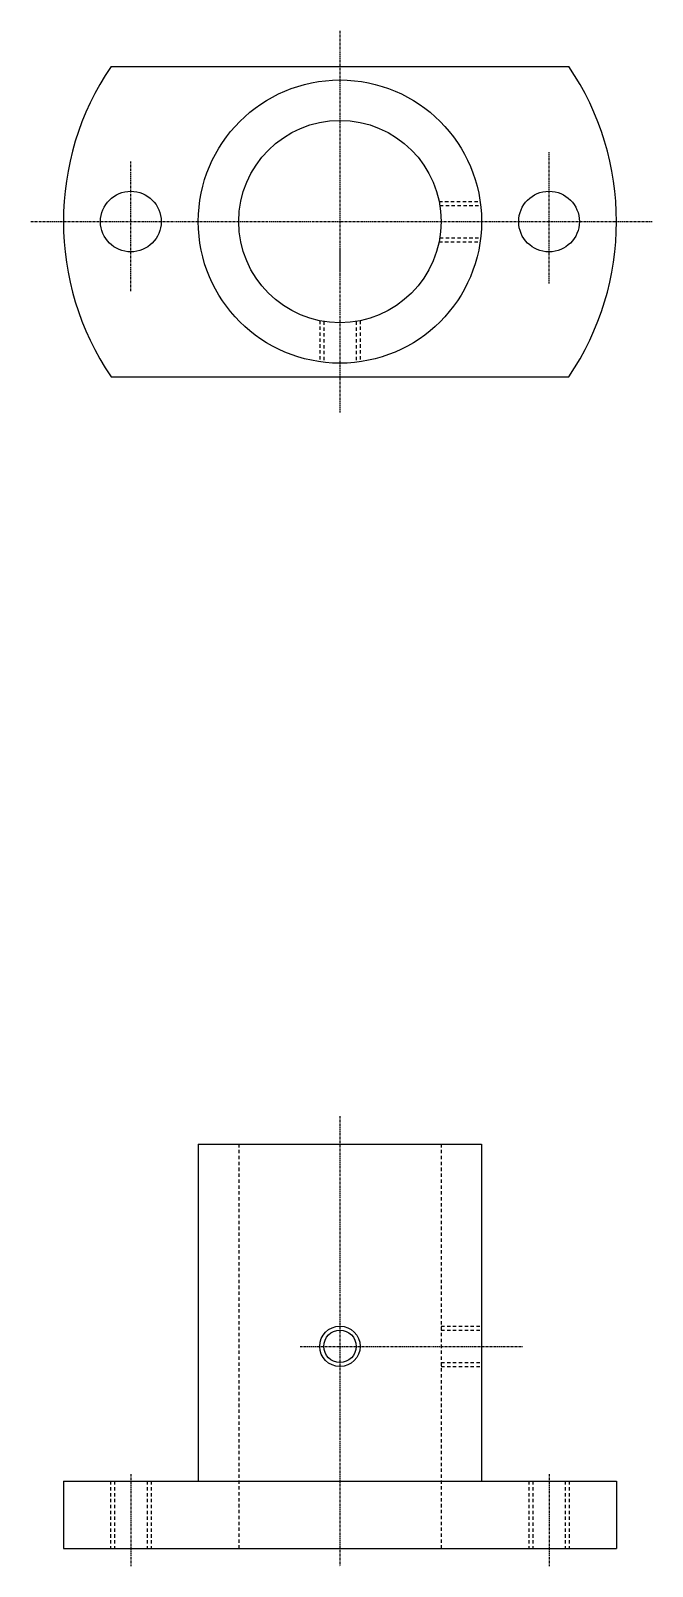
# Model space of a CAD drawing. Extents: x 21 to 347, y 20 to 353.
# Drawn here: x 254.5 to 346.6, y 125 to 352.7 of the extents above; entities outside this region: 2.
import ezdxf

# ---------------------------------------------------------------- set-up
doc = ezdxf.new("R2010")
doc.units = 0
doc.header["$LTSCALE"] = 0.25
doc.linetypes.add('CENTER', pattern=[2, 1.25, -0.25, 0.25, -0.25])
doc.linetypes.add('DASHED', pattern=[3.5, 2, -1.5])
doc.layers.get('0').update_dxf_attribs({"linetype": 'CONTINUOUS'})
doc.layers.add('CENTER', color=1, linetype='CENTER')

msp = doc.modelspace()

# ---------------------------------------------------------------- linework, layer by layer
at = {"color": 7, "linetype": 'CONTINUOUS'}
for p, q in [((266.36, 347.44), (334.25, 347.44)), ((266.36, 301.44), (334.25, 301.44)), ((279.3, 187.64), (279.3, 137.64)), ((321.3, 187.64), (321.3, 137.64)), ((259.3, 137.64), (259.3, 127.64)), ((341.3, 137.64), (341.3, 127.64))]:
    msp.add_line(p, q, dxfattribs=at)
at = {"color": 3, "linetype": 'DASHED'}
for p, q in [((315, 327.44), (321.09, 327.44)), ((315.11, 326.84), (321.17, 326.84)), ((315, 321.44), (321.09, 321.44)), ((315.11, 322.04), (321.17, 322.04)), ((297.3, 309.74), (297.3, 303.65)), ((303.3, 309.74), (303.3, 303.65)), ((297.9, 309.63), (297.9, 303.58)), ((302.7, 309.63), (302.7, 303.58)), ((285.3, 187.64), (285.3, 127.64)), ((315.3, 187.64), (315.3, 127.64)), ((315.3, 160.64), (321.3, 160.64)), ((315.3, 160.04), (321.3, 160.04)), ((315.3, 155.24), (321.3, 155.24)), ((315.3, 154.64), (321.3, 154.64)), ((266.3, 137.64), (266.3, 127.64)), ((266.9, 137.64), (266.9, 127.64)), ((271.7, 137.64), (271.7, 127.64)), ((272.3, 137.64), (272.3, 127.64)), ((328.3, 137.64), (328.3, 127.64)), ((328.9, 137.64), (328.9, 127.64)), ((333.7, 137.64), (333.7, 127.64)), ((334.3, 137.64), (334.3, 127.64))]:
    msp.add_line(p, q, dxfattribs=at)
for p, q in [((279.3, 187.64), (321.3, 187.64)), ((259.3, 137.64), (341.3, 137.64)), ((259.3, 127.64), (341.3, 127.64)), ((279.8, 127.64), (279.8, 127.64)), ((300.3, 127.64), (300.3, 127.64))]:
    msp.add_line(p, q)
for centre, radius in [((300.3, 324.44), 21), ((300.3, 324.44), 15), ((269.3, 324.44), 4.5), ((331.3, 324.44), 4.5), ((300.3, 157.64), 2.4)]:
    msp.add_circle(centre, radius)
at = {"color": 3}
msp.add_circle((300.3, 157.64), 3, dxfattribs=at)
for start, end in [(145.8767, 214.1233), (325.8767, 34.1233)]:
    msp.add_arc((300.3, 324.44), 41, start, end)
at = {"layer": 'CENTER', "color": 1, "linetype": 'CENTER'}
for p, q in [((300.3, 352.75), (300.3, 296.11)), ((269.3, 314.13), (269.3, 333.37)), ((331.3, 315.24), (331.3, 334.75)), ((254.46, 324.44), (346.61, 324.44)), ((300.3, 320.44), (300.3, 316.44)), ((300.3, 191.79), (300.3, 125.02)), ((294.4, 157.64), (327.43, 157.64)), ((269.3, 138.7), (269.3, 125.02)), ((331.3, 138.7), (331.3, 125.02))]:
    msp.add_line(p, q, dxfattribs=at)

# ---------------------------------------------------------------- texts
for s, p in [('MFSTF 30', (20, 50)), ('MFSTF30', (20, 20))]:
    msp.add_text(s, height=8).set_placement(p)

doc.saveas('drawing.dxf')
